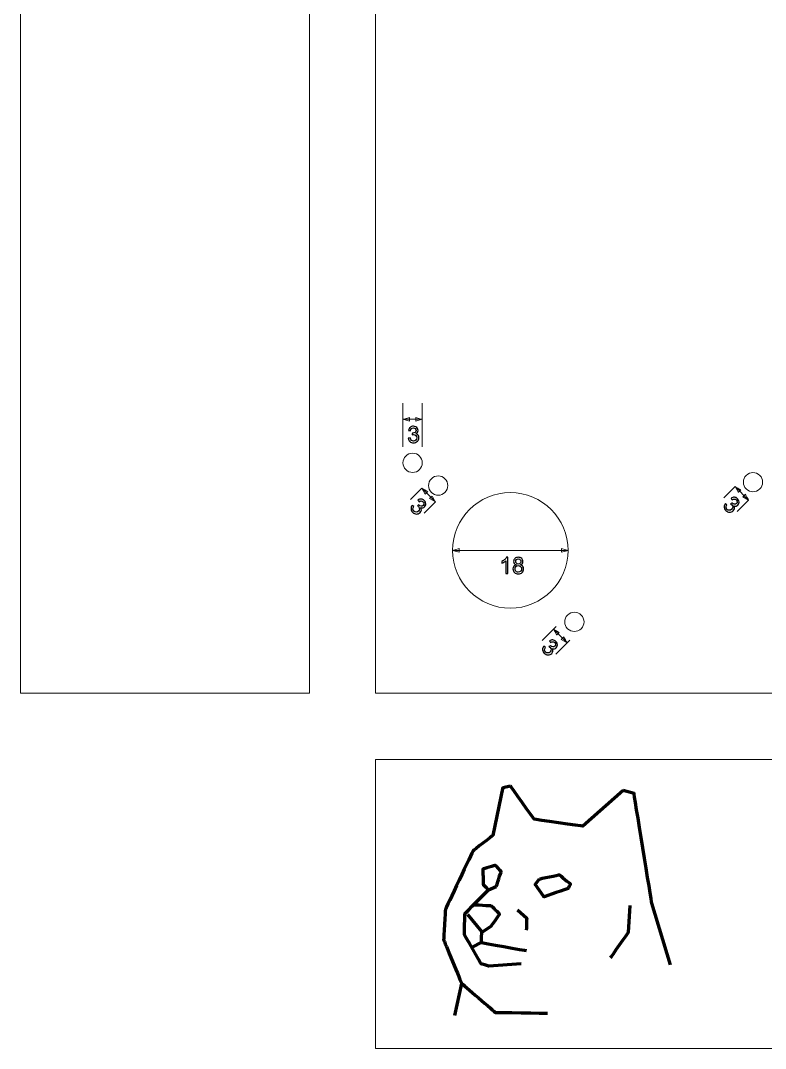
# Model space of a CAD drawing. Header units: millimetres. Extents: x -202 to 277, y -231 to 44.
# Drawn here: x -201.6 to -85.5, y -230.6 to -70.6 of the extents above; entities that cross this region are included whole.
import ezdxf

# ---------------------------------------------------------------- set-up
doc = ezdxf.new("R2010")
doc.units = ezdxf.units.MM
doc.header["$MEASUREMENT"] = 0
for name, color, linetype in [('Chassi', 7, 'Continuous'), ('Logo', 7, 'Continuous'), ('Medidas', 7, 'Continuous')]:
    doc.layers.add(name, color=color, linetype=linetype)

msp = doc.modelspace()

# ---------------------------------------------------------------- linework, layer by layer
at = {"layer": 'Chassi', "color": 7, "lineweight": 18, "true_color": 0xffffff}
for points in [[(-201.61, -175.2776), (-201.61, -175.2776), (-201.61, -30.2776), (-201.61, -30.2776), (-201.61, -30.2776), (-201.61, -30.2776), (-156.61, -30.2776), (-156.61, -30.2776), (-156.61, -30.2776), (-156.61, -30.2776), (-156.61, -175.2776), (-156.61, -175.2776), (-156.61, -175.2776), (-156.61, -175.2776), (-201.61, -175.2776), (-201.61, -175.2776)], [(178.6942, -30.2776), (178.6942, -30.2776), (-146.3058, -30.2776), (-146.3058, -30.2776), (-146.3058, -30.2776), (-146.3058, -30.2776), (-146.3058, -175.2776), (-146.3058, -175.2776), (-146.3058, -175.2776), (-146.3058, -175.2776), (178.6942, -175.2776), (178.6942, -175.2776), (178.6942, -175.2776), (178.6942, -175.2776), (178.6942, -30.2776), (178.6942, -30.2776)], [(-142.02, -139.4176), (-142.02, -138.5892), (-141.3484, -137.9176), (-140.52, -137.9176), (-140.52, -137.9176), (-139.6916, -137.9176), (-139.02, -138.5892), (-139.02, -139.4176), (-139.02, -139.4176), (-139.02, -140.246), (-139.6916, -140.9176), (-140.52, -140.9176), (-140.52, -140.9176), (-141.3484, -140.9176), (-142.02, -140.246), (-142.02, -139.4176)], [(-88.5485, -141.3649), (-87.9627, -140.7791), (-87.013, -140.7791), (-86.4272, -141.3649), (-86.4272, -141.3649), (-85.8414, -141.9507), (-85.8414, -142.9005), (-86.4272, -143.4862), (-86.4272, -143.4862), (-87.0129, -144.072), (-87.9627, -144.072), (-88.5485, -143.4862), (-88.5485, -143.4862), (-89.1343, -142.9004), (-89.1343, -141.9507), (-88.5485, -141.3649)], [(-137.5975, -141.8941), (-137.0117, -141.3083), (-136.062, -141.3083), (-135.4762, -141.8941), (-135.4762, -141.8941), (-134.8904, -142.4799), (-134.8904, -143.4297), (-135.4762, -144.0154), (-135.4762, -144.0154), (-136.0619, -144.6012), (-137.0117, -144.6012), (-137.5975, -144.0154), (-137.5975, -144.0154), (-138.1833, -143.4296), (-138.1833, -142.4799), (-137.5975, -141.8941)], [(-125.2978, -144.0442), (-130.2684, -144.0442), (-134.2978, -148.0736), (-134.2978, -153.0442), (-134.2978, -153.0442), (-134.2978, -158.0148), (-130.2684, -162.0442), (-125.2978, -162.0442), (-125.2978, -162.0442), (-120.3272, -162.0442), (-116.2978, -158.0148), (-116.2978, -153.0442), (-116.2978, -153.0442), (-116.2978, -148.0736), (-120.3272, -144.0442), (-125.2978, -144.0442)], [(-116.3786, -163.113), (-115.7929, -162.5272), (-114.8431, -162.5272), (-114.2573, -163.113), (-114.2573, -163.113), (-113.6715, -163.6988), (-113.6715, -164.6485), (-114.2573, -165.2343), (-114.2573, -165.2343), (-114.8431, -165.8201), (-115.7928, -165.8201), (-116.3786, -165.2343), (-116.3786, -165.2343), (-116.9644, -164.6485), (-116.9644, -163.6987), (-116.3786, -163.113)], [(178.6942, -230.5818), (178.6942, -230.5818), (-146.3058, -230.5818), (-146.3058, -230.5818), (-146.3058, -230.5818), (-146.3058, -230.5818), (-146.3058, -185.5818), (-146.3058, -185.5818), (-146.3058, -185.5818), (-146.3058, -185.5818), (178.6942, -185.5818), (178.6942, -185.5818), (178.6942, -185.5818), (178.6942, -185.5818), (178.6942, -230.5818), (178.6942, -230.5818)]]:
    msp.add_open_spline(points, degree=3, knots=[0, 0, 0, 0, 0.2, 0.2, 0.2, 0.20000001, 0.4, 0.4, 0.4, 0.40000001, 0.6, 0.6, 0.6, 0.60000001, 1, 1, 1, 1], dxfattribs=at)
at = {"layer": 'Logo', "color": 7, "lineweight": 106, "true_color": 0xffffff}
for points, knots in [([(-126.4459, -189.918), (-126.4459, -189.918), (-128.0317, -197.4418), (-128.0317, -197.4418), (-128.0317, -197.4418), (-128.0317, -197.4418), (-131.1019, -199.8035), (-131.1019, -199.8035), (-131.1019, -199.8035), (-131.1019, -199.8035), (-135.4158, -208.9324), (-135.4158, -208.9324), (-135.4158, -208.9324), (-135.4158, -208.9324), (-135.6873, -213.6563), (-135.6873, -213.6563), (-135.6873, -213.6563), (-135.6873, -213.6563), (-132.8898, -220.4516), (-132.8898, -220.4516), (-132.8898, -220.4516), (-132.8898, -220.4516), (-127.643, -224.9675), (-127.643, -224.9675), (-127.643, -224.9675), (-127.643, -224.9675), (-119.5264, -225.1078), (-119.5264, -225.1078)], [0, 0, 0, 0, 0.125, 0.125, 0.125, 0.12500001, 0.25, 0.25, 0.25, 0.25000001, 0.375, 0.375, 0.375, 0.37500001, 0.5, 0.5, 0.5, 0.50000001, 0.625, 0.625, 0.625, 0.62500001, 0.75, 0.75, 0.75, 0.75000001, 1, 1, 1, 1]), ([(-107.7207, -190.4334), (-107.7207, -190.4334), (-113.9964, -195.991), (-113.9964, -195.991), (-113.9964, -195.991), (-113.9964, -195.991), (-121.5876, -194.9113), (-121.5876, -194.9113), (-121.5876, -194.9113), (-121.5876, -194.9113), (-125.2651, -189.7156), (-125.2651, -189.7156)], [0, 0, 0, 0, 0.25, 0.25, 0.25, 0.25000001, 0.5, 0.5, 0.5, 0.50000001, 1, 1, 1, 1]), ([(-100.3438, -217.5491), (-100.3438, -217.5491), (-103.25, -207.9683), (-103.25, -207.9683), (-103.25, -207.9683), (-103.25, -207.9683), (-106.0502, -190.7279), (-106.0502, -190.7279)], [0, 0, 0, 0, 0.33333333, 0.33333333, 0.33333333, 0.33333334, 1, 1, 1, 1]), ([(-127.4793, -205.366), (-127.4793, -205.366), (-128.7034, -205.8884), (-128.7034, -205.8884), (-128.7034, -205.8884), (-128.7034, -205.8884), (-129.5143, -205.0853), (-129.5143, -205.0853), (-129.5143, -205.0853), (-129.5143, -205.0853), (-129.5845, -202.6526), (-129.5845, -202.6526), (-129.5845, -202.6526), (-129.5845, -202.6526), (-127.6118, -202.0835), (-127.6118, -202.0835), (-127.6118, -202.0835), (-127.6118, -202.0835), (-126.7168, -203.013), (-126.7168, -203.013), (-126.7168, -203.013), (-126.7168, -203.013), (-127.4793, -205.366), (-127.4793, -205.366)], [0, 0, 0, 0, 0.14285714, 0.14285714, 0.14285714, 0.14285715, 0.28571429, 0.28571429, 0.28571429, 0.2857143, 0.42857143, 0.42857143, 0.42857143, 0.42857144, 0.57142857, 0.57142857, 0.57142857, 0.57142858, 0.71428571, 0.71428571, 0.71428571, 0.71428572, 1, 1, 1, 1]), ([(-120.7428, -204.1965), (-120.7428, -204.1965), (-121.4445, -205.0385), (-121.4445, -205.0385), (-121.4445, -205.0385), (-121.4445, -205.0385), (-120.0488, -206.9643), (-120.0488, -206.9643), (-120.0488, -206.9643), (-120.0488, -206.9643), (-116.2985, -205.6935), (-116.2985, -205.6935), (-116.2985, -205.6935), (-116.2985, -205.6935), (-115.9243, -204.9918), (-115.9243, -204.9918), (-115.9243, -204.9918), (-115.9243, -204.9918), (-117.6552, -203.5415), (-117.6552, -203.5415), (-117.6552, -203.5415), (-117.6552, -203.5415), (-120.7428, -204.1965), (-120.7428, -204.1965)], [0, 0, 0, 0, 0.14285714, 0.14285714, 0.14285714, 0.14285715, 0.28571429, 0.28571429, 0.28571429, 0.2857143, 0.42857143, 0.42857143, 0.42857143, 0.42857144, 0.57142857, 0.57142857, 0.57142857, 0.57142858, 0.71428571, 0.71428571, 0.71428571, 0.71428572, 1, 1, 1, 1]), ([(-123.5965, -217.4356), (-123.5965, -217.4356), (-128.6217, -217.7862), (-128.6217, -217.7862), (-128.6217, -217.7862), (-128.6217, -217.7862), (-129.8652, -217.3888), (-129.8652, -217.3888), (-129.8652, -217.3888), (-129.8652, -217.3888), (-132.4274, -212.8952), (-132.4274, -212.8952), (-132.4274, -212.8952), (-132.4274, -212.8952), (-132.3992, -209.6153), (-132.3992, -209.6153), (-132.3992, -209.6153), (-132.3992, -209.6153), (-128.7034, -205.8884), (-128.7034, -205.8884)], [0, 0, 0, 0, 0.16666667, 0.16666667, 0.16666667, 0.16666668, 0.33333333, 0.33333333, 0.33333333, 0.33333334, 0.5, 0.5, 0.5, 0.50000001, 0.66666667, 0.66666667, 0.66666667, 0.66666668, 1, 1, 1, 1]), ([(-129.8059, -212.5236), (-129.8059, -212.5236), (-128.2844, -211.5446), (-128.2844, -211.5446), (-128.2844, -211.5446), (-128.2844, -211.5446), (-126.9685, -209.689), (-126.9685, -209.689), (-126.9685, -209.689), (-126.9685, -209.689), (-128.2169, -208.4068), (-128.2169, -208.4068), (-128.2169, -208.4068), (-128.2169, -208.4068), (-131.0424, -208.2471), (-131.0424, -208.2471)], [0, 0, 0, 0, 0.2, 0.2, 0.2, 0.20000001, 0.4, 0.4, 0.4, 0.40000001, 0.6, 0.6, 0.6, 0.60000001, 1, 1, 1, 1]), ([(-124.1578, -209.0149), (-124.1578, -209.0149), (-122.7499, -210.2796), (-122.7499, -210.2796), (-122.7499, -210.2796), (-122.7499, -210.2796), (-122.8085, -212.1591), (-122.8085, -212.1591)], [0, 0, 0, 0, 0.33333333, 0.33333333, 0.33333333, 0.33333334, 1, 1, 1, 1]), ([(-106.6548, -208.3056), (-106.6548, -208.3056), (-106.9344, -212.5313), (-106.9344, -212.5313), (-106.9344, -212.5313), (-106.9344, -212.5313), (-109.7257, -216.5), (-109.7257, -216.5)], [0, 0, 0, 0, 0.33333333, 0.33333333, 0.33333333, 0.33333334, 1, 1, 1, 1]), ([(-131.9956, -209.7227), (-131.9956, -209.7227), (-129.8026, -212.3543), (-129.8026, -212.3543), (-129.8026, -212.3543), (-129.8026, -212.3543), (-129.8363, -214.075), (-129.8363, -214.075)], [0, 0, 0, 0, 0.33333333, 0.33333333, 0.33333333, 0.33333334, 1, 1, 1, 1]), ([(-131.1184, -214.7835), (-131.1184, -214.7835), (-129.8363, -214.075), (-129.8363, -214.075), (-129.8363, -214.075), (-129.8363, -214.075), (-122.7849, -215.3571), (-122.7849, -215.3571)], [0, 0, 0, 0, 0.33333333, 0.33333333, 0.33333333, 0.33333334, 1, 1, 1, 1])]:
    msp.add_open_spline(points, degree=3, knots=knots, dxfattribs=at)
for points in [[(-126.4568, -189.9696), (-126.4568, -189.9696), (-125.2651, -189.7156), (-125.2651, -189.7156)], [(-106.0271, -190.8702), (-106.0271, -190.8702), (-107.7207, -190.4334), (-107.7207, -190.4334)], [(-132.8898, -220.4516), (-132.8898, -220.4516), (-134.0151, -225.4305), (-134.0151, -225.4305)]]:
    msp.add_open_spline(points, degree=3, dxfattribs=at)
at = {"layer": 'Medidas', "color": 240, "lineweight": 9, "true_color": 0xed1f24}
for points in [[(-142.02, -136.9176), (-142.02, -136.9176), (-142.02, -130.1423), (-142.02, -130.1423)], [(-139.02, -136.9176), (-139.02, -136.9176), (-139.02, -130.1423), (-139.02, -130.1423)], [(-142.02, -132.6423), (-142.02, -132.6423), (-139.02, -132.6423), (-139.02, -132.6423)], [(-139.0844, -143.381), (-139.0844, -143.381), (-140.8522, -145.1488), (-140.8522, -145.1488)], [(-139.0845, -143.3811), (-139.0845, -143.3811), (-136.9632, -145.5024), (-136.9632, -145.5024)], [(-90.2844, -143.1008), (-90.2844, -143.1008), (-92.0522, -144.8686), (-92.0522, -144.8686)], [(-90.2845, -143.1009), (-90.2845, -143.1009), (-88.1632, -145.2222), (-88.1632, -145.2222)], [(-136.9631, -145.5023), (-136.9631, -145.5023), (-138.7309, -147.2701), (-138.7309, -147.2701)], [(-88.1631, -145.2221), (-88.1631, -145.2221), (-89.9309, -146.9899), (-89.9309, -146.9899)], [(-134.2978, -153.0442), (-134.2978, -153.0442), (-134.2978, -153.0442), (-134.2978, -153.0442)], [(-134.2978, -153.0442), (-134.2978, -153.0442), (-116.2978, -153.0442), (-116.2978, -153.0442)], [(-116.2978, -153.0442), (-116.2978, -153.0442), (-116.2978, -153.0442), (-116.2978, -153.0442)], [(-118.1463, -164.8807), (-118.1463, -164.8807), (-120.3451, -167.0795), (-120.3451, -167.0795)], [(-118.5774, -165.3118), (-118.5774, -165.3118), (-116.4561, -167.4331), (-116.4561, -167.4331)], [(-116.025, -167.002), (-116.025, -167.002), (-118.2238, -169.2008), (-118.2238, -169.2008)]]:
    msp.add_open_spline(points, degree=3, dxfattribs=at)
for points in [[(-141.004, -132.9145), (-141.004, -132.9145), (-142.02, -132.6423), (-142.02, -132.6423), (-142.02, -132.6423), (-142.02, -132.6423), (-141.004, -132.37), (-141.004, -132.37), (-141.004, -132.37), (-141.004, -132.37), (-141.004, -132.9145), (-141.004, -132.9145)], [(-140.0359, -132.9145), (-140.0359, -132.9145), (-139.02, -132.6423), (-139.02, -132.6423), (-139.02, -132.6423), (-139.02, -132.6423), (-140.0359, -132.37), (-140.0359, -132.37), (-140.0359, -132.37), (-140.0359, -132.37), (-140.0359, -132.9145), (-140.0359, -132.9145)], [(-138.5586, -144.2919), (-138.5586, -144.2919), (-139.0845, -143.3811), (-139.0845, -143.3811), (-139.0845, -143.3811), (-139.0845, -143.3811), (-138.1736, -143.9069), (-138.1736, -143.9069), (-138.1736, -143.9069), (-138.1736, -143.9069), (-138.5586, -144.2919), (-138.5586, -144.2919)], [(-89.7586, -144.0117), (-89.7586, -144.0117), (-90.2845, -143.1009), (-90.2845, -143.1009), (-90.2845, -143.1009), (-90.2845, -143.1009), (-89.3736, -143.6267), (-89.3736, -143.6267), (-89.3736, -143.6267), (-89.3736, -143.6267), (-89.7586, -144.0117), (-89.7586, -144.0117)], [(-137.874, -144.9765), (-137.874, -144.9765), (-136.9632, -145.5024), (-136.9632, -145.5024), (-136.9632, -145.5024), (-136.9632, -145.5024), (-137.489, -144.5915), (-137.489, -144.5915), (-137.489, -144.5915), (-137.489, -144.5915), (-137.874, -144.9765), (-137.874, -144.9765)], [(-89.074, -144.6963), (-89.074, -144.6963), (-88.1632, -145.2222), (-88.1632, -145.2222), (-88.1632, -145.2222), (-88.1632, -145.2222), (-88.689, -144.3113), (-88.689, -144.3113), (-88.689, -144.3113), (-88.689, -144.3113), (-89.074, -144.6963), (-89.074, -144.6963)], [(-133.2818, -153.3164), (-133.2818, -153.3164), (-134.2978, -153.0442), (-134.2978, -153.0442), (-134.2978, -153.0442), (-134.2978, -153.0442), (-133.2818, -152.7719), (-133.2818, -152.7719), (-133.2818, -152.7719), (-133.2818, -152.7719), (-133.2818, -153.3164), (-133.2818, -153.3164)], [(-117.3137, -153.3164), (-117.3137, -153.3164), (-116.2978, -153.0442), (-116.2978, -153.0442), (-116.2978, -153.0442), (-116.2978, -153.0442), (-117.3137, -152.7719), (-117.3137, -152.7719), (-117.3137, -152.7719), (-117.3137, -152.7719), (-117.3137, -153.3164), (-117.3137, -153.3164)], [(-118.0515, -166.2226), (-118.0515, -166.2226), (-118.5774, -165.3118), (-118.5774, -165.3118), (-118.5774, -165.3118), (-118.5774, -165.3118), (-117.6665, -165.8376), (-117.6665, -165.8376), (-117.6665, -165.8376), (-117.6665, -165.8376), (-118.0515, -166.2226), (-118.0515, -166.2226)], [(-117.3669, -166.9072), (-117.3669, -166.9072), (-116.4561, -167.4331), (-116.4561, -167.4331), (-116.4561, -167.4331), (-116.4561, -167.4331), (-116.9819, -166.5222), (-116.9819, -166.5222), (-116.9819, -166.5222), (-116.9819, -166.5222), (-117.3669, -166.9072), (-117.3669, -166.9072)]]:
    msp.add_open_spline(points, degree=3, knots=[0, 0, 0, 0, 0.25, 0.25, 0.25, 0.25000001, 0.5, 0.5, 0.5, 0.50000001, 1, 1, 1, 1], dxfattribs=at)
at = {"layer": 'Medidas', "color": 240, "true_color": 0xed1f24}
for points, knots in [([(-141.199, -135.5845), (-141.199, -135.5845), (-140.8886, -135.5422), (-140.8886, -135.5422), (-140.8886, -135.5422), (-140.8527, -135.7186), (-140.7928, -135.8456), (-140.7075, -135.9232), (-140.7075, -135.9232), (-140.6223, -136.0008), (-140.5176, -136.0396), (-140.3935, -136.0396), (-140.3935, -136.0396), (-140.2466, -136.0396), (-140.1225, -135.989), (-140.0225, -135.8879), (-140.0225, -135.8879), (-139.9226, -135.7868), (-139.8726, -135.6616), (-139.8726, -135.5122), (-139.8726, -135.5122), (-139.8726, -135.3699), (-139.9191, -135.2523), (-140.0126, -135.1594), (-140.0126, -135.1594), (-140.1054, -135.0671), (-140.2236, -135.0207), (-140.3677, -135.0207), (-140.3677, -135.0207), (-140.4265, -135.0207), (-140.4994, -135.0325), (-140.587, -135.0554), (-140.587, -135.0554), (-140.587, -135.0554), (-140.5523, -134.7837), (-140.5523, -134.7837), (-140.5523, -134.7837), (-140.5317, -134.7861), (-140.5147, -134.7873), (-140.5023, -134.7873), (-140.5023, -134.7873), (-140.3694, -134.7873), (-140.2507, -134.7526), (-140.1443, -134.6838), (-140.1443, -134.6838), (-140.0384, -134.615), (-139.9855, -134.5092), (-139.9855, -134.3663), (-139.9855, -134.3663), (-139.9855, -134.2528), (-140.0243, -134.1588), (-140.1013, -134.0841), (-140.1013, -134.0841), (-140.1784, -134.0094), (-140.2777, -133.9724), (-140.3994, -133.9724), (-140.3994, -133.9724), (-140.5205, -133.9724), (-140.6211, -134.0106), (-140.7016, -134.087), (-140.7016, -134.087), (-140.7822, -134.1635), (-140.8339, -134.2781), (-140.8568, -134.431), (-140.8568, -134.431), (-140.8568, -134.431), (-141.1673, -134.3745), (-141.1673, -134.3745), (-141.1673, -134.3745), (-141.1291, -134.1664), (-141.0432, -134.0047), (-140.9086, -133.8901), (-140.9086, -133.8901), (-140.7745, -133.7754), (-140.607, -133.7184), (-140.4071, -133.7184), (-140.4071, -133.7184), (-140.2695, -133.7184), (-140.1425, -133.7478), (-140.0267, -133.8072), (-140.0267, -133.8072), (-139.9103, -133.866), (-139.8215, -133.9465), (-139.7603, -134.0482), (-139.7603, -134.0482), (-139.6986, -134.1505), (-139.668, -134.2587), (-139.668, -134.3734), (-139.668, -134.3734), (-139.668, -134.4821), (-139.6974, -134.5809), (-139.7556, -134.6703), (-139.7556, -134.6703), (-139.8144, -134.7596), (-139.9014, -134.8308), (-140.0161, -134.8837), (-140.0161, -134.8837), (-139.8667, -134.9178), (-139.7509, -134.9895), (-139.668, -135.0983), (-139.668, -135.0983), (-139.5857, -135.2065), (-139.5445, -135.3429), (-139.5445, -135.5058), (-139.5445, -135.5058), (-139.5445, -135.7262), (-139.6251, -135.9138), (-139.7856, -136.0672), (-139.7856, -136.0672), (-139.9467, -136.2207), (-140.1501, -136.2971), (-140.3959, -136.2971), (-140.3959, -136.2971), (-140.6176, -136.2971), (-140.8016, -136.2307), (-140.948, -136.0984), (-140.948, -136.0984), (-141.095, -135.9661), (-141.1785, -135.795), (-141.199, -135.5845)], [0, 0, 0, 0, 0.03225806, 0.03225806, 0.03225806, 0.03225807, 0.06451613, 0.06451613, 0.06451613, 0.06451614, 0.09677419, 0.09677419, 0.09677419, 0.0967742, 0.12903226, 0.12903226, 0.12903226, 0.12903227, 0.16129032, 0.16129032, 0.16129032, 0.16129033, 0.19354839, 0.19354839, 0.19354839, 0.1935484, 0.22580645, 0.22580645, 0.22580645, 0.22580646, 0.25806452, 0.25806452, 0.25806452, 0.25806453, 0.29032258, 0.29032258, 0.29032258, 0.29032259, 0.32258065, 0.32258065, 0.32258065, 0.32258066, 0.35483871, 0.35483871, 0.35483871, 0.35483872, 0.38709677, 0.38709677, 0.38709677, 0.38709678, 0.41935484, 0.41935484, 0.41935484, 0.41935485, 0.4516129, 0.4516129, 0.4516129, 0.45161291, 0.48387097, 0.48387097, 0.48387097, 0.48387098, 0.51612903, 0.51612903, 0.51612903, 0.51612904, 0.5483871, 0.5483871, 0.5483871, 0.54838711, 0.58064516, 0.58064516, 0.58064516, 0.58064517, 0.61290323, 0.61290323, 0.61290323, 0.61290324, 0.64516129, 0.64516129, 0.64516129, 0.6451613, 0.67741935, 0.67741935, 0.67741935, 0.67741936, 0.70967742, 0.70967742, 0.70967742, 0.70967743, 0.74193548, 0.74193548, 0.74193548, 0.74193549, 0.77419355, 0.77419355, 0.77419355, 0.77419356, 0.80645161, 0.80645161, 0.80645161, 0.80645162, 0.83870968, 0.83870968, 0.83870968, 0.83870969, 0.87096774, 0.87096774, 0.87096774, 0.87096775, 0.90322581, 0.90322581, 0.90322581, 0.90322582, 0.93548387, 0.93548387, 0.93548387, 0.93548388, 1, 1, 1, 1]), ([(-140.5869, -146.045), (-140.5869, -146.045), (-140.3388, -146.2349), (-140.3388, -146.2349), (-140.3388, -146.2349), (-140.4375, -146.3842), (-140.4846, -146.5166), (-140.4788, -146.6318), (-140.4788, -146.6318), (-140.4728, -146.747), (-140.4264, -146.8482), (-140.34, -146.9352), (-140.34, -146.9352), (-140.2365, -147.0381), (-140.1142, -147.0892), (-139.9713, -147.0892), (-139.9713, -147.0892), (-139.829, -147.0886), (-139.705, -147.0357), (-139.5991, -146.9299), (-139.5991, -146.9299), (-139.4986, -146.8293), (-139.4486, -146.7135), (-139.4492, -146.5824), (-139.4492, -146.5824), (-139.4492, -146.4513), (-139.5003, -146.3349), (-139.6021, -146.2337), (-139.6021, -146.2337), (-139.6432, -146.192), (-139.7032, -146.1485), (-139.7808, -146.1032), (-139.7808, -146.1032), (-139.7808, -146.1032), (-139.5638, -145.9351), (-139.5638, -145.9351), (-139.5638, -145.9351), (-139.5509, -145.9515), (-139.5404, -145.9639), (-139.531, -145.9728), (-139.531, -145.9728), (-139.4381, -146.0662), (-139.3293, -146.1262), (-139.2058, -146.152), (-139.2058, -146.152), (-139.0829, -146.1779), (-138.97, -146.1403), (-138.869, -146.0385), (-138.869, -146.0385), (-138.7884, -145.958), (-138.749, -145.8645), (-138.7507, -145.7575), (-138.7507, -145.7575), (-138.7525, -145.65), (-138.796, -145.5534), (-138.8825, -145.4677), (-138.8825, -145.4677), (-138.967, -145.3824), (-139.0653, -145.3383), (-139.1758, -145.3348), (-139.1758, -145.3348), (-139.2858, -145.3312), (-139.4028, -145.3753), (-139.5263, -145.4665), (-139.5263, -145.4665), (-139.5263, -145.4665), (-139.7067, -145.2084), (-139.7067, -145.2084), (-139.7067, -145.2084), (-139.5327, -145.0878), (-139.3581, -145.0349), (-139.1823, -145.0491), (-139.1823, -145.0491), (-139.0066, -145.0631), (-138.8477, -145.1413), (-138.7067, -145.2824), (-138.7067, -145.2824), (-138.6096, -145.3801), (-138.5408, -145.4906), (-138.5002, -145.614), (-138.5002, -145.614), (-138.4603, -145.7381), (-138.4545, -145.8581), (-138.4832, -145.9732), (-138.4832, -145.9732), (-138.512, -146.0891), (-138.5673, -146.1879), (-138.6485, -146.269), (-138.6485, -146.269), (-138.7255, -146.346), (-138.8166, -146.3954), (-138.9212, -146.4172), (-138.9212, -146.4172), (-139.0259, -146.4395), (-139.1376, -146.4283), (-139.2558, -146.3842), (-139.2558, -146.3842), (-139.1746, -146.5142), (-139.1435, -146.647), (-139.1617, -146.7822), (-139.1617, -146.7822), (-139.1799, -146.9176), (-139.2464, -147.0427), (-139.3622, -147.158), (-139.3622, -147.158), (-139.518, -147.3138), (-139.7067, -147.3891), (-139.929, -147.3838), (-139.929, -147.3838), (-140.1507, -147.3785), (-140.3488, -147.2891), (-140.5222, -147.1151), (-140.5222, -147.1151), (-140.6792, -146.9587), (-140.7627, -146.7817), (-140.7727, -146.5848), (-140.7727, -146.5848), (-140.7827, -146.3878), (-140.7209, -146.2079), (-140.5869, -146.045)], [0, 0, 0, 0, 0.03225806, 0.03225806, 0.03225806, 0.03225807, 0.06451613, 0.06451613, 0.06451613, 0.06451614, 0.09677419, 0.09677419, 0.09677419, 0.0967742, 0.12903226, 0.12903226, 0.12903226, 0.12903227, 0.16129032, 0.16129032, 0.16129032, 0.16129033, 0.19354839, 0.19354839, 0.19354839, 0.1935484, 0.22580645, 0.22580645, 0.22580645, 0.22580646, 0.25806452, 0.25806452, 0.25806452, 0.25806453, 0.29032258, 0.29032258, 0.29032258, 0.29032259, 0.32258065, 0.32258065, 0.32258065, 0.32258066, 0.35483871, 0.35483871, 0.35483871, 0.35483872, 0.38709677, 0.38709677, 0.38709677, 0.38709678, 0.41935484, 0.41935484, 0.41935484, 0.41935485, 0.4516129, 0.4516129, 0.4516129, 0.45161291, 0.48387097, 0.48387097, 0.48387097, 0.48387098, 0.51612903, 0.51612903, 0.51612903, 0.51612904, 0.5483871, 0.5483871, 0.5483871, 0.54838711, 0.58064516, 0.58064516, 0.58064516, 0.58064517, 0.61290323, 0.61290323, 0.61290323, 0.61290324, 0.64516129, 0.64516129, 0.64516129, 0.6451613, 0.67741935, 0.67741935, 0.67741935, 0.67741936, 0.70967742, 0.70967742, 0.70967742, 0.70967743, 0.74193548, 0.74193548, 0.74193548, 0.74193549, 0.77419355, 0.77419355, 0.77419355, 0.77419356, 0.80645161, 0.80645161, 0.80645161, 0.80645162, 0.83870968, 0.83870968, 0.83870968, 0.83870969, 0.87096774, 0.87096774, 0.87096774, 0.87096775, 0.90322581, 0.90322581, 0.90322581, 0.90322582, 0.93548387, 0.93548387, 0.93548387, 0.93548388, 1, 1, 1, 1]), ([(-91.7869, -145.7648), (-91.7869, -145.7648), (-91.5388, -145.9547), (-91.5388, -145.9547), (-91.5388, -145.9547), (-91.6375, -146.104), (-91.6846, -146.2364), (-91.6788, -146.3516), (-91.6788, -146.3516), (-91.6728, -146.4668), (-91.6264, -146.568), (-91.54, -146.655), (-91.54, -146.655), (-91.4365, -146.7579), (-91.3142, -146.809), (-91.1713, -146.809), (-91.1713, -146.809), (-91.029, -146.8084), (-90.905, -146.7555), (-90.7991, -146.6497), (-90.7991, -146.6497), (-90.6986, -146.5491), (-90.6486, -146.4333), (-90.6492, -146.3022), (-90.6492, -146.3022), (-90.6492, -146.1711), (-90.7003, -146.0547), (-90.8021, -145.9535), (-90.8021, -145.9535), (-90.8432, -145.9118), (-90.9032, -145.8683), (-90.9808, -145.823), (-90.9808, -145.823), (-90.9808, -145.823), (-90.7638, -145.6549), (-90.7638, -145.6549), (-90.7638, -145.6549), (-90.7509, -145.6713), (-90.7404, -145.6837), (-90.731, -145.6926), (-90.731, -145.6926), (-90.6381, -145.786), (-90.5293, -145.846), (-90.4058, -145.8718), (-90.4058, -145.8718), (-90.2829, -145.8977), (-90.17, -145.8601), (-90.069, -145.7583), (-90.069, -145.7583), (-89.9884, -145.6778), (-89.949, -145.5843), (-89.9507, -145.4773), (-89.9507, -145.4773), (-89.9525, -145.3698), (-89.996, -145.2732), (-90.0825, -145.1875), (-90.0825, -145.1875), (-90.167, -145.1022), (-90.2653, -145.0581), (-90.3758, -145.0546), (-90.3758, -145.0546), (-90.4858, -145.051), (-90.6028, -145.0951), (-90.7263, -145.1863), (-90.7263, -145.1863), (-90.7263, -145.1863), (-90.9067, -144.9282), (-90.9067, -144.9282), (-90.9067, -144.9282), (-90.7327, -144.8076), (-90.5581, -144.7547), (-90.3823, -144.7689), (-90.3823, -144.7689), (-90.2066, -144.7829), (-90.0477, -144.8611), (-89.9067, -145.0022), (-89.9067, -145.0022), (-89.8096, -145.0999), (-89.7408, -145.2104), (-89.7002, -145.3338), (-89.7002, -145.3338), (-89.6603, -145.4579), (-89.6545, -145.5779), (-89.6832, -145.693), (-89.6832, -145.693), (-89.712, -145.8089), (-89.7673, -145.9077), (-89.8485, -145.9888), (-89.8485, -145.9888), (-89.9255, -146.0658), (-90.0166, -146.1152), (-90.1212, -146.137), (-90.1212, -146.137), (-90.2259, -146.1593), (-90.3376, -146.1481), (-90.4558, -146.104), (-90.4558, -146.104), (-90.3746, -146.234), (-90.3435, -146.3668), (-90.3617, -146.502), (-90.3617, -146.502), (-90.3799, -146.6374), (-90.4464, -146.7625), (-90.5622, -146.8778), (-90.5622, -146.8778), (-90.718, -147.0336), (-90.9067, -147.1089), (-91.129, -147.1036), (-91.129, -147.1036), (-91.3507, -147.0983), (-91.5488, -147.0089), (-91.7222, -146.8349), (-91.7222, -146.8349), (-91.8792, -146.6785), (-91.9627, -146.5015), (-91.9727, -146.3046), (-91.9727, -146.3046), (-91.9827, -146.1076), (-91.9209, -145.9277), (-91.7869, -145.7648)], [0, 0, 0, 0, 0.03225806, 0.03225806, 0.03225806, 0.03225807, 0.06451613, 0.06451613, 0.06451613, 0.06451614, 0.09677419, 0.09677419, 0.09677419, 0.0967742, 0.12903226, 0.12903226, 0.12903226, 0.12903227, 0.16129032, 0.16129032, 0.16129032, 0.16129033, 0.19354839, 0.19354839, 0.19354839, 0.1935484, 0.22580645, 0.22580645, 0.22580645, 0.22580646, 0.25806452, 0.25806452, 0.25806452, 0.25806453, 0.29032258, 0.29032258, 0.29032258, 0.29032259, 0.32258065, 0.32258065, 0.32258065, 0.32258066, 0.35483871, 0.35483871, 0.35483871, 0.35483872, 0.38709677, 0.38709677, 0.38709677, 0.38709678, 0.41935484, 0.41935484, 0.41935484, 0.41935485, 0.4516129, 0.4516129, 0.4516129, 0.45161291, 0.48387097, 0.48387097, 0.48387097, 0.48387098, 0.51612903, 0.51612903, 0.51612903, 0.51612904, 0.5483871, 0.5483871, 0.5483871, 0.54838711, 0.58064516, 0.58064516, 0.58064516, 0.58064517, 0.61290323, 0.61290323, 0.61290323, 0.61290324, 0.64516129, 0.64516129, 0.64516129, 0.6451613, 0.67741935, 0.67741935, 0.67741935, 0.67741936, 0.70967742, 0.70967742, 0.70967742, 0.70967743, 0.74193548, 0.74193548, 0.74193548, 0.74193549, 0.77419355, 0.77419355, 0.77419355, 0.77419356, 0.80645161, 0.80645161, 0.80645161, 0.80645162, 0.83870968, 0.83870968, 0.83870968, 0.83870969, 0.87096774, 0.87096774, 0.87096774, 0.87096775, 0.90322581, 0.90322581, 0.90322581, 0.90322582, 0.93548387, 0.93548387, 0.93548387, 0.93548388, 1, 1, 1, 1]), ([(-125.6791, -156.6567), (-125.6791, -156.6567), (-125.9895, -156.6567), (-125.9895, -156.6567), (-125.9895, -156.6567), (-125.9895, -156.6567), (-125.9895, -154.68), (-125.9895, -154.68), (-125.9895, -154.68), (-126.0642, -154.7517), (-126.1624, -154.8229), (-126.2835, -154.894), (-126.2835, -154.894), (-126.4046, -154.9652), (-126.514, -155.0187), (-126.6104, -155.0539), (-126.6104, -155.0539), (-126.6104, -155.0539), (-126.6104, -154.7541), (-126.6104, -154.7541), (-126.6104, -154.7541), (-126.437, -154.673), (-126.2853, -154.5742), (-126.1553, -154.4578), (-126.1553, -154.4578), (-126.0254, -154.3419), (-125.9331, -154.2296), (-125.879, -154.1203), (-125.879, -154.1203), (-125.879, -154.1203), (-125.6791, -154.1203), (-125.6791, -154.1203), (-125.6791, -154.1203), (-125.6791, -154.1203), (-125.6791, -156.6567), (-125.6791, -156.6567)], [0, 0, 0, 0, 0.1, 0.1, 0.1, 0.10000001, 0.2, 0.2, 0.2, 0.20000001, 0.3, 0.3, 0.3, 0.30000001, 0.4, 0.4, 0.4, 0.40000001, 0.5, 0.5, 0.5, 0.50000001, 0.6, 0.6, 0.6, 0.60000001, 0.7, 0.7, 0.7, 0.70000001, 0.8, 0.8, 0.8, 0.80000001, 1, 1, 1, 1]), ([(-124.4032, -155.2874), (-124.532, -155.2403), (-124.6272, -155.1727), (-124.6896, -155.0857), (-124.6896, -155.0857), (-124.7513, -154.9981), (-124.7825, -154.8934), (-124.7825, -154.7717), (-124.7825, -154.7717), (-124.7825, -154.5877), (-124.7166, -154.4337), (-124.5849, -154.3084), (-124.5849, -154.3084), (-124.4526, -154.1832), (-124.2774, -154.1203), (-124.0581, -154.1203), (-124.0581, -154.1203), (-123.8382, -154.1203), (-123.6607, -154.1844), (-123.5266, -154.3125), (-123.5266, -154.3125), (-123.3925, -154.4407), (-123.3255, -154.5965), (-123.3255, -154.7806), (-123.3255, -154.7806), (-123.3255, -154.8976), (-123.3561, -154.9999), (-123.4172, -155.0863), (-123.4172, -155.0863), (-123.4784, -155.1733), (-123.5713, -155.2403), (-123.6965, -155.2874), (-123.6965, -155.2874), (-123.5419, -155.3379), (-123.4249, -155.4191), (-123.3443, -155.532), (-123.3443, -155.532), (-123.2638, -155.6443), (-123.2232, -155.7783), (-123.2232, -155.9347), (-123.2232, -155.9347), (-123.2232, -156.1505), (-123.2997, -156.3316), (-123.4519, -156.4786), (-123.4519, -156.4786), (-123.6048, -156.6255), (-123.8053, -156.699), (-124.054, -156.699), (-124.054, -156.699), (-124.3027, -156.699), (-124.5032, -156.6255), (-124.6561, -156.478), (-124.6561, -156.478), (-124.8083, -156.3304), (-124.8848, -156.1464), (-124.8848, -155.9259), (-124.8848, -155.9259), (-124.8848, -155.7618), (-124.843, -155.6243), (-124.7595, -155.5137), (-124.7595, -155.5137), (-124.676, -155.4026), (-124.5573, -155.3273), (-124.4032, -155.2874)], [0, 0, 0, 0, 0.05882353, 0.05882353, 0.05882353, 0.05882354, 0.11764706, 0.11764706, 0.11764706, 0.11764707, 0.17647059, 0.17647059, 0.17647059, 0.1764706, 0.23529412, 0.23529412, 0.23529412, 0.23529413, 0.29411765, 0.29411765, 0.29411765, 0.29411766, 0.35294118, 0.35294118, 0.35294118, 0.35294119, 0.41176471, 0.41176471, 0.41176471, 0.41176472, 0.47058824, 0.47058824, 0.47058824, 0.47058825, 0.52941176, 0.52941176, 0.52941176, 0.52941177, 0.58823529, 0.58823529, 0.58823529, 0.5882353, 0.64705882, 0.64705882, 0.64705882, 0.64705883, 0.70588235, 0.70588235, 0.70588235, 0.70588236, 0.76470588, 0.76470588, 0.76470588, 0.76470589, 0.82352941, 0.82352941, 0.82352941, 0.82352942, 0.88235294, 0.88235294, 0.88235294, 0.88235295, 1, 1, 1, 1]), ([(-124.465, -154.7606), (-124.465, -154.8805), (-124.4268, -154.9781), (-124.3509, -155.0539), (-124.3509, -155.0539), (-124.2745, -155.1298), (-124.1745, -155.168), (-124.0505, -155.168), (-124.0505, -155.168), (-123.9299, -155.168), (-123.8323, -155.1304), (-123.7565, -155.0551), (-123.7565, -155.0551), (-123.6806, -154.9799), (-123.643, -154.8876), (-123.643, -154.7782), (-123.643, -154.7782), (-123.643, -154.6641), (-123.6818, -154.5683), (-123.76, -154.4907), (-123.76, -154.4907), (-123.8376, -154.4131), (-123.9358, -154.3743), (-124.054, -154.3743), (-124.054, -154.3743), (-124.1733, -154.3743), (-124.2715, -154.4125), (-124.3491, -154.4883), (-124.3491, -154.4883), (-124.4262, -154.5642), (-124.465, -154.6547), (-124.465, -154.7606)], [0, 0, 0, 0, 0.11111111, 0.11111111, 0.11111111, 0.11111112, 0.22222222, 0.22222222, 0.22222222, 0.22222223, 0.33333333, 0.33333333, 0.33333333, 0.33333334, 0.44444444, 0.44444444, 0.44444444, 0.44444445, 0.55555556, 0.55555556, 0.55555556, 0.55555557, 0.66666667, 0.66666667, 0.66666667, 0.66666668, 0.77777778, 0.77777778, 0.77777778, 0.77777779, 1, 1, 1, 1]), ([(-124.5673, -155.9282), (-124.5673, -156.017), (-124.5467, -156.1023), (-124.5055, -156.1852), (-124.5055, -156.1852), (-124.4644, -156.2675), (-124.4021, -156.3316), (-124.3186, -156.3768), (-124.3186, -156.3768), (-124.2357, -156.4221), (-124.1463, -156.445), (-124.0516, -156.445), (-124.0516, -156.445), (-123.9023, -156.445), (-123.78, -156.3974), (-123.6842, -156.3022), (-123.6842, -156.3022), (-123.5883, -156.2069), (-123.5407, -156.0858), (-123.5407, -155.9388), (-123.5407, -155.9388), (-123.5407, -155.7895), (-123.5901, -155.666), (-123.6883, -155.5684), (-123.6883, -155.5684), (-123.7871, -155.4708), (-123.9117, -155.422), (-124.0616, -155.422), (-124.0616, -155.422), (-124.2086, -155.422), (-124.3292, -155.4702), (-124.4244, -155.5666), (-124.4244, -155.5666), (-124.5196, -155.6631), (-124.5673, -155.7836), (-124.5673, -155.9282)], [0, 0, 0, 0, 0.1, 0.1, 0.1, 0.10000001, 0.2, 0.2, 0.2, 0.20000001, 0.3, 0.3, 0.3, 0.30000001, 0.4, 0.4, 0.4, 0.40000001, 0.5, 0.5, 0.5, 0.50000001, 0.6, 0.6, 0.6, 0.60000001, 0.7, 0.7, 0.7, 0.70000001, 0.8, 0.8, 0.8, 0.80000001, 1, 1, 1, 1]), ([(-120.0798, -167.9757), (-120.0798, -167.9757), (-119.8317, -168.1656), (-119.8317, -168.1656), (-119.8317, -168.1656), (-119.9304, -168.3149), (-119.9775, -168.4473), (-119.9717, -168.5625), (-119.9717, -168.5625), (-119.9657, -168.6777), (-119.9193, -168.7789), (-119.8329, -168.8659), (-119.8329, -168.8659), (-119.7294, -168.9688), (-119.6071, -169.0199), (-119.4642, -169.0199), (-119.4642, -169.0199), (-119.3219, -169.0193), (-119.1979, -168.9664), (-119.092, -168.8606), (-119.092, -168.8606), (-118.9915, -168.76), (-118.9415, -168.6442), (-118.9421, -168.5131), (-118.9421, -168.5131), (-118.9421, -168.382), (-118.9932, -168.2656), (-119.095, -168.1644), (-119.095, -168.1644), (-119.1361, -168.1227), (-119.1961, -168.0792), (-119.2737, -168.0339), (-119.2737, -168.0339), (-119.2737, -168.0339), (-119.0567, -167.8658), (-119.0567, -167.8658), (-119.0567, -167.8658), (-119.0438, -167.8822), (-119.0333, -167.8946), (-119.0239, -167.9035), (-119.0239, -167.9035), (-118.931, -167.9969), (-118.8222, -168.0569), (-118.6987, -168.0827), (-118.6987, -168.0827), (-118.5758, -168.1086), (-118.4629, -168.071), (-118.3619, -167.9692), (-118.3619, -167.9692), (-118.2813, -167.8887), (-118.2419, -167.7952), (-118.2436, -167.6882), (-118.2436, -167.6882), (-118.2454, -167.5807), (-118.2889, -167.4841), (-118.3754, -167.3984), (-118.3754, -167.3984), (-118.4599, -167.3131), (-118.5582, -167.269), (-118.6687, -167.2655), (-118.6687, -167.2655), (-118.7787, -167.2619), (-118.8957, -167.306), (-119.0192, -167.3972), (-119.0192, -167.3972), (-119.0192, -167.3972), (-119.1996, -167.1391), (-119.1996, -167.1391), (-119.1996, -167.1391), (-119.0256, -167.0185), (-118.851, -166.9656), (-118.6752, -166.9798), (-118.6752, -166.9798), (-118.4995, -166.9938), (-118.3406, -167.072), (-118.1996, -167.2131), (-118.1996, -167.2131), (-118.1025, -167.3108), (-118.0337, -167.4213), (-117.9931, -167.5447), (-117.9931, -167.5447), (-117.9532, -167.6688), (-117.9474, -167.7888), (-117.9761, -167.9039), (-117.9761, -167.9039), (-118.0049, -168.0198), (-118.0602, -168.1186), (-118.1414, -168.1997), (-118.1414, -168.1997), (-118.2184, -168.2767), (-118.3095, -168.3261), (-118.4141, -168.3479), (-118.4141, -168.3479), (-118.5188, -168.3702), (-118.6305, -168.359), (-118.7487, -168.3149), (-118.7487, -168.3149), (-118.6675, -168.4449), (-118.6364, -168.5777), (-118.6546, -168.7129), (-118.6546, -168.7129), (-118.6728, -168.8483), (-118.7393, -168.9734), (-118.8551, -169.0887), (-118.8551, -169.0887), (-119.0109, -169.2445), (-119.1996, -169.3198), (-119.4219, -169.3145), (-119.4219, -169.3145), (-119.6436, -169.3092), (-119.8417, -169.2198), (-120.0151, -169.0458), (-120.0151, -169.0458), (-120.1721, -168.8894), (-120.2556, -168.7124), (-120.2656, -168.5155), (-120.2656, -168.5155), (-120.2756, -168.3185), (-120.2138, -168.1386), (-120.0798, -167.9757)], [0, 0, 0, 0, 0.03225806, 0.03225806, 0.03225806, 0.03225807, 0.06451613, 0.06451613, 0.06451613, 0.06451614, 0.09677419, 0.09677419, 0.09677419, 0.0967742, 0.12903226, 0.12903226, 0.12903226, 0.12903227, 0.16129032, 0.16129032, 0.16129032, 0.16129033, 0.19354839, 0.19354839, 0.19354839, 0.1935484, 0.22580645, 0.22580645, 0.22580645, 0.22580646, 0.25806452, 0.25806452, 0.25806452, 0.25806453, 0.29032258, 0.29032258, 0.29032258, 0.29032259, 0.32258065, 0.32258065, 0.32258065, 0.32258066, 0.35483871, 0.35483871, 0.35483871, 0.35483872, 0.38709677, 0.38709677, 0.38709677, 0.38709678, 0.41935484, 0.41935484, 0.41935484, 0.41935485, 0.4516129, 0.4516129, 0.4516129, 0.45161291, 0.48387097, 0.48387097, 0.48387097, 0.48387098, 0.51612903, 0.51612903, 0.51612903, 0.51612904, 0.5483871, 0.5483871, 0.5483871, 0.54838711, 0.58064516, 0.58064516, 0.58064516, 0.58064517, 0.61290323, 0.61290323, 0.61290323, 0.61290324, 0.64516129, 0.64516129, 0.64516129, 0.6451613, 0.67741935, 0.67741935, 0.67741935, 0.67741936, 0.70967742, 0.70967742, 0.70967742, 0.70967743, 0.74193548, 0.74193548, 0.74193548, 0.74193549, 0.77419355, 0.77419355, 0.77419355, 0.77419356, 0.80645161, 0.80645161, 0.80645161, 0.80645162, 0.83870968, 0.83870968, 0.83870968, 0.83870969, 0.87096774, 0.87096774, 0.87096774, 0.87096775, 0.90322581, 0.90322581, 0.90322581, 0.90322582, 0.93548387, 0.93548387, 0.93548387, 0.93548388, 1, 1, 1, 1])]:
    msp.add_open_spline(points, degree=3, knots=knots, dxfattribs=at)

doc.saveas('drawing.dxf')
